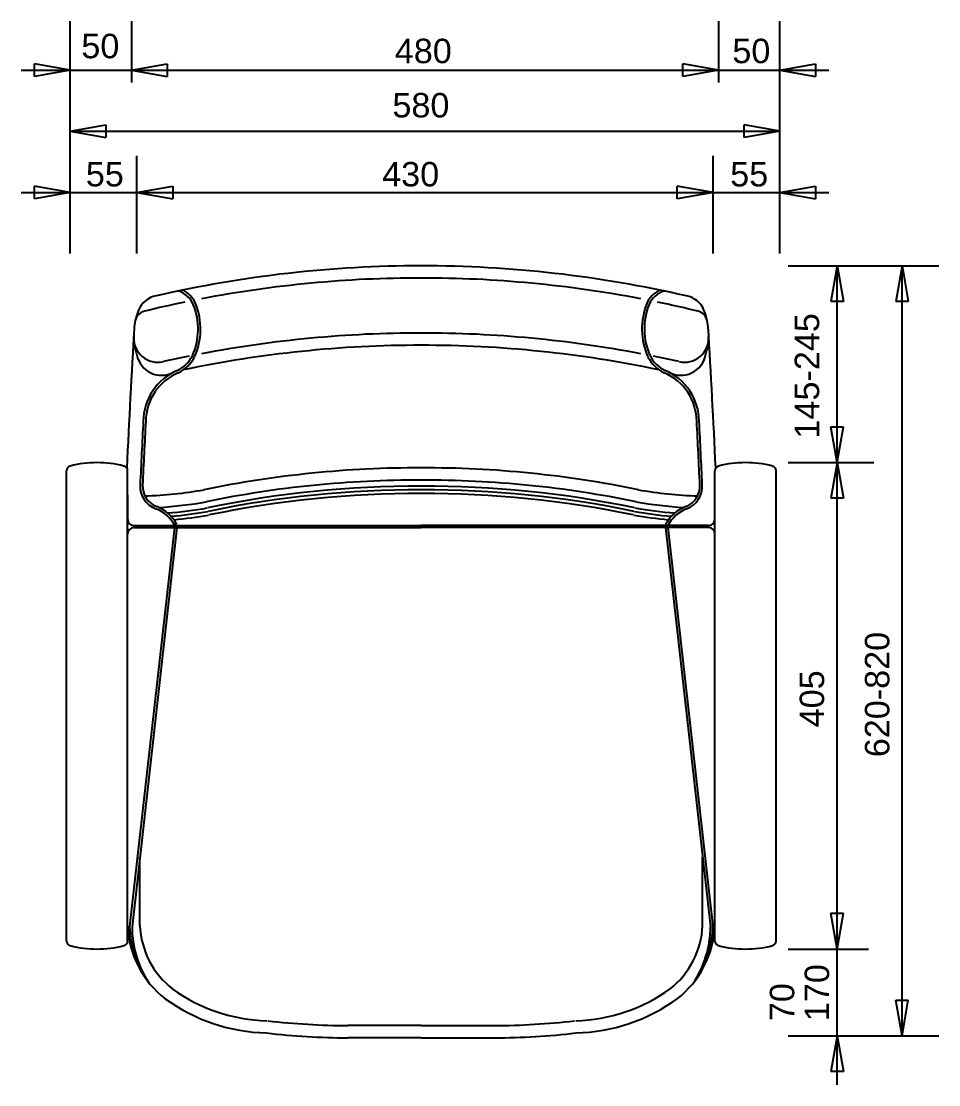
# Model space of a CAD drawing. Header units: millimetres. Extents: x 3929 to 9958, y 1973 to 3963.
# Drawn here: x 6088 to 6838, y 1990 to 2860 of the extents above; entities that cross this region are included whole.
import ezdxf

# ---------------------------------------------------------------- set-up
doc = ezdxf.new("R2010")
doc.units = ezdxf.units.MM
for name, color, linetype in [('chair', 250, 'Continuous'), ('dim', 4, 'Continuous'), ('size', 3, 'Continuous')]:
    doc.layers.add(name, color=color, linetype=linetype)
doc.styles.get("Standard").update_dxf_attribs({"font": 'arial.ttf'})

msp = doc.modelspace()

# ---------------------------------------------------------------- linework, layer by layer
at = {"layer": 'chair'}
for p, q in [((6125.22, 2107.99), (6125.22, 2492.5)), ((6175.22, 2107.99), (6175.22, 2492.5)), ((6655.22, 2107.99), (6655.22, 2492.5)), ((6705.22, 2107.99), (6705.22, 2492.5)), ((6175.27, 2452.62), (6175.27, 2472.94)), ((6655.18, 2452.62), (6655.18, 2472.94)), ((6213.52, 2446.02), (6176.84, 2119.73)), ((6215.53, 2446.02), (6178.84, 2119.6)), ((6180.27, 2447.62), (6415.22, 2447.62)), ((6180.27, 2446.02), (6415.22, 2446.02)), ((6650.18, 2447.62), (6415.22, 2447.62)), ((6650.18, 2446.02), (6415.22, 2446.02)), ((6614.92, 2446.02), (6651.61, 2119.6)), ((6616.93, 2446.02), (6653.6, 2119.73)), ((6185.22, 2120.23), (6185.22, 2176.4)), ((6645.22, 2120.23), (6645.22, 2176.4)), ((6415.22, 2038.68), (6355.22, 2038.68)), ((6415.22, 2038.68), (6475.22, 2038.68)), ((6415.22, 2028.68), (6355.22, 2028.68)), ((6415.22, 2028.68), (6475.22, 2028.68))]:
    msp.add_line(p, q, dxfattribs=at)
for centre, radius, start, end in [((6415.22, 1694.62), 965.55, 90, 102.96979), ((6415.22, 1694.62), 965.55, 77.03021, 90), ((6415.22, 1694.62), 955.55, 90, 100.8287), ((6415.22, 1694.62), 955.55, 79.1713, 90), ((6210.66, 2620.47), 20, 23.96651, 72.45619), ((6210.66, 2620.47), 22, 23.96651, 64.20374), ((6619.79, 2620.47), 22, 115.79626, 156.03349), ((6619.79, 2620.47), 20, 107.54381, 156.03349), ((6201.74, 2616.81), 19, 99.77147, 158.20633), ((6415.22, 1694.62), 955.55, 101.66198, 103.70083), ((6178.53, 2608.44), 54.29, 336.03349, 21.79367), ((6178.53, 2608.44), 56.29, 336.03349, 21.79367), ((6651.92, 2608.44), 56.29, 158.20633, 203.96651), ((6651.92, 2608.44), 54.29, 158.20633, 203.96651), ((6415.22, 1694.62), 955.55, 76.29917, 78.33802), ((6628.71, 2616.81), 19, 21.79367, 80.22853), ((6234.51, 2603.71), 54.29, 158.20633, 173.0976), ((6191.27, 2613.26), 10, 103.70083, 167.53733), ((6639.18, 2613.26), 10, 12.46267, 76.29917), ((6595.93, 2603.71), 54.29, 6.9024, 21.79367), ((17221.08, 1965.84), 11059.25, 176.659634, 177.258438), ((-4390.63, 1965.84), 11059.25, 2.741562, 3.340366), ((6200.13, 2601.28), 20, 176.70008, 282.67323), ((6234.51, 2603.71), 54.29, 180.25678, 197.74583), ((6415.22, 1644.76), 960.41, 90, 100.77556), ((6415.22, 1644.76), 960.41, 79.22444, 90), ((6630.32, 2601.28), 20, 257.32677, 3.29992), ((6595.93, 2603.71), 54.29, 342.25417, 359.74322), ((6415.22, 1644.76), 950.41, 90, 101.81072), ((6415.22, 1644.76), 950.41, 78.18928, 90), ((6202.95, 2591.1), 20.53, 191.07621, 298.39112), ((6415.22, 1644.76), 960.41, 101.39624, 102.67323), ((6203.77, 2599.31), 27.58, 296.01261, 332.04881), ((6203.77, 2599.31), 29.58, 296.01261, 332.04881), ((6626.67, 2599.31), 29.58, 207.95119, 243.98739), ((6626.67, 2599.31), 27.58, 207.95119, 243.98739), ((6415.22, 1644.76), 960.41, 77.32677, 78.60376), ((6627.49, 2591.1), 20.53, 241.60888, 348.92379), ((6233.69, 2532.45), 45.69, 112.95981, 179.37544), ((6233.69, 2532.45), 43.69, 112.95981, 179.37544), ((6596.75, 2532.45), 43.69, 0.62456, 67.04019), ((6596.75, 2532.45), 45.69, 0.62456, 67.04019), ((17221.08, 1965.84), 11047.64, 177.057501, 177.327659), ((17221.08, 1965.84), 11045.64, 177.058038, 177.327659), ((-4390.63, 1965.84), 11045.64, 2.672341, 2.941962), ((-4390.63, 1965.84), 11047.64, 2.672341, 2.942499), ((6150.22, 2411.35), 87.82, 75.49084, 104.50916), ((6680.22, 2411.35), 87.82, 75.49084, 104.50916), ((6129.22, 2492.5), 4, 104.50916, 180), ((6171.22, 2492.5), 4, 0, 75.49084), ((6412.72, 1631.13), 863.75, 89.83221, 101.70539), ((6417.72, 1631.13), 863.75, 78.29461, 90.16779), ((6412.72, 1631.13), 863.75, 89.83221, 89.83415), ((6659.22, 2492.5), 4, 104.50916, 180), ((6701.22, 2492.5), 4, 0, 75.49084), ((6205.43, 2479.99), 20, 177.32766, 249.24402), ((6205.43, 2479.99), 18, 177.32766, 249.24402), ((6412.72, 1631.13), 853.75, 89.83221, 101.70539), ((6412.72, 1631.13), 848.75, 89.83221, 101.70539), ((6417.72, 1631.13), 853.75, 78.29461, 90.16779), ((6417.72, 1631.13), 848.75, 78.29461, 90.16779), ((6625.01, 2479.99), 18, 290.75598, 2.67234), ((6625.01, 2479.99), 20, 290.75598, 2.67234), ((6178.51, 2815.15), 343.34, 271.80312, 279.9427), ((6412.72, 1631.13), 845.75, 89.83082, 101.70539), ((6412.72, 1631.13), 842.75, 89.83002, 101.70539), ((6417.72, 1631.13), 842.75, 78.29461, 90.16998), ((6417.72, 1631.13), 845.75, 78.29461, 90.16918), ((6651.94, 2815.15), 343.34, 260.0573, 268.19688), ((6188.17, 2434.43), 30.72, 27.32078, 69.24402), ((6178.51, 2815.15), 353.34, 273.58999, 279.9427), ((6178.51, 2815.15), 358.34, 274.69672, 279.9427), ((6651.94, 2815.15), 358.34, 260.0573, 265.30328), ((6651.94, 2815.15), 353.34, 260.0573, 266.41001), ((6642.28, 2434.43), 30.72, 110.75598, 152.67922), ((6188.17, 2434.43), 28.72, 27.32078, 69.24402), ((6178.51, 2815.15), 361.34, 275.11951, 279.9427), ((6178.51, 2815.15), 364.34, 275.43933, 279.9427), ((6651.94, 2815.15), 364.34, 260.0573, 264.56067), ((6651.94, 2815.15), 361.34, 260.0573, 264.88049), ((6642.28, 2434.43), 28.72, 110.75598, 152.67922), ((6180.22, 2441.02), 5, 90, 180), ((6180.27, 2452.62), 5, 180, 270), ((6650.18, 2452.62), 5, 270, 0), ((6650.22, 2441.02), 5, 0, 90), ((6255.14, 2123.73), 80, 182.68685, 232.02551), ((6177.84, 2119.62), 1, 173.58699, 181.5176), ((6257.44, 2121.73), 80.64, 181.5176, 216.5028), ((6261.55, 2119.62), 82.72, 180.09193, 213.96552), ((6255.14, 2123.73), 70, 182.68685, 232.02551), ((6575.31, 2123.73), 70, 307.97449, 357.31315), ((6575.31, 2123.73), 80, 307.97449, 357.31315), ((6568.9, 2119.62), 82.72, 326.03448, 359.90807), ((6573, 2121.73), 80.64, 323.4972, 358.4824), ((6652.61, 2119.62), 1, 358.4824, 6.41301), ((6129.22, 2107.99), 4, 180, 255.49084), ((6171.22, 2107.99), 4, 284.50916, 0), ((6659.22, 2107.99), 4, 180, 255.49084), ((6701.22, 2107.99), 4, 284.50916, 0), ((6150.22, 2189.14), 87.82, 255.49084, 284.50916), ((6680.22, 2189.14), 87.82, 255.49084, 284.50916), ((6292.48, 2180.27), 137.64, 234.10227, 268.54044), ((6537.97, 2180.27), 137.64, 271.45956, 305.89773), ((6292.48, 2180.27), 147.64, 234.10227, 268.54044), ((6537.97, 2180.27), 147.64, 271.45956, 305.89773), ((6358.8, 2643.05), 604.39, 263.44991, 269.66639), ((6471.65, 2643.05), 604.39, 270.33361, 276.55009), ((6358.8, 2643.05), 614.39, 263.44991, 269.66639), ((6471.65, 2643.05), 614.39, 270.33361, 276.55009)]:
    msp.add_arc(centre, radius, start, end, dxfattribs=at)
at = {"layer": 'dim'}
for p, q in [((6128.31, 2670.17), (6128.31, 2860.17)), ((6178.35, 2860.17), (6178.35, 2810.17)), ((6658.35, 2860.17), (6658.35, 2810.17)), ((6708.31, 2670.17), (6708.31, 2860.17)), ((6088.31, 2820.17), (6748.31, 2820.17)), ((6128.31, 2820.17), (6099.07, 2825.33)), ((6099.07, 2815.01), (6099.07, 2825.33)), ((6128.31, 2820.17), (6099.07, 2815.01)), ((6178.31, 2820.17), (6207.55, 2825.33)), ((6178.31, 2820.17), (6207.55, 2815.01)), ((6207.55, 2825.33), (6207.55, 2815.01)), ((6658.35, 2820.17), (6629.11, 2825.33)), ((6629.11, 2815.01), (6629.11, 2825.33)), ((6658.35, 2820.17), (6629.11, 2815.01)), ((6708.31, 2820.17), (6737.55, 2825.33)), ((6708.31, 2820.17), (6737.55, 2815.01)), ((6737.55, 2825.33), (6737.55, 2815.01)), ((6128.31, 2770.17), (6157.55, 2775.33)), ((6157.55, 2775.33), (6157.55, 2765.01)), ((6708.31, 2770.17), (6679.07, 2775.33)), ((6679.07, 2765.01), (6679.07, 2775.33)), ((6128.31, 2770.17), (6157.55, 2765.01)), ((6128.31, 2770.17), (6708.31, 2770.17)), ((6708.31, 2770.17), (6679.07, 2765.01)), ((6182.87, 2670.17), (6182.87, 2750.17)), ((6653.75, 2670.17), (6653.75, 2750.17)), ((6128.31, 2720.17), (6099.07, 2725.33)), ((6099.07, 2715.01), (6099.07, 2725.33)), ((6182.87, 2720.17), (6212.11, 2725.33)), ((6212.11, 2725.33), (6212.11, 2715.01)), ((6653.75, 2720.17), (6624.51, 2725.33)), ((6624.51, 2715.01), (6624.51, 2725.33)), ((6708.31, 2720.17), (6737.55, 2725.33)), ((6737.55, 2725.33), (6737.55, 2715.01)), ((6088.31, 2720.17), (6748.31, 2720.17)), ((6128.31, 2720.17), (6099.07, 2715.01)), ((6182.87, 2720.17), (6212.11, 2715.01)), ((6653.75, 2720.17), (6624.51, 2715.01)), ((6708.31, 2720.17), (6737.55, 2715.01)), ((6715.22, 2660.17), (6838.22, 2660.17)), ((6715.22, 2660.17), (6838.22, 2660.17)), ((6755.22, 2660.33), (6750.07, 2631.09)), ((6755.22, 2660.33), (6760.38, 2631.09)), ((6755.22, 1990.32), (6755.22, 2660.33)), ((6808.22, 2660.33), (6803.07, 2631.09)), ((6808.22, 2660.33), (6813.38, 2631.09)), ((6808.22, 2030.27), (6808.22, 2660.33)), ((6760.38, 2631.09), (6750.07, 2631.09)), ((6813.38, 2631.09), (6803.07, 2631.09)), ((6750.08, 2528.41), (6760.39, 2528.41)), ((6755.23, 2499.17), (6750.08, 2528.41)), ((6755.23, 2499.17), (6760.39, 2528.41)), ((6715.22, 2499.17), (6785.22, 2499.17)), ((6755.22, 2499.23), (6750.07, 2469.99)), ((6755.22, 2499.23), (6760.38, 2469.99)), ((6760.38, 2469.99), (6750.07, 2469.99)), ((6750.07, 2130.56), (6760.38, 2130.56)), ((6755.22, 2101.32), (6750.07, 2130.56)), ((6755.22, 2101.32), (6760.38, 2130.56)), ((6715.22, 2101.32), (6780.9, 2101.32)), ((6803.07, 2059.51), (6813.38, 2059.51)), ((6808.22, 2030.27), (6803.07, 2059.51)), ((6808.22, 2030.27), (6813.38, 2059.51)), ((6715.22, 2030.27), (6838.22, 2030.27)), ((6755.22, 2030.27), (6750.07, 2001.03)), ((6755.22, 2030.27), (6760.38, 2001.03)), ((6760.38, 2001.03), (6750.07, 2001.03))]:
    msp.add_line(p, q, dxfattribs=at)

# ---------------------------------------------------------------- texts
at = {"layer": 'size'}
for s, p in [('50', (6137.4, 2829.92)), ('480', (6393.61, 2825.89)), ('50', (6669.54, 2825.89)), ('580', (6391.65, 2781.52)), ('55', (6141.06, 2725.08)), ('430', (6383.3, 2725.08)), ('55', (6667.79, 2725.08))]:
    msp.add_text(s, height=20, dxfattribs=at).set_placement(p)
for s, p in [('145-245', (6740.51, 2518.88)), ('620-820', (6797.9, 2258.21)), ('405', (6744.58, 2282.65)), ('170', (6748.66, 2042.34)), ('70', (6720.15, 2042.34))]:
    msp.add_text(s, height=20, rotation=90, dxfattribs=at).set_placement(p)

doc.saveas('drawing.dxf')
